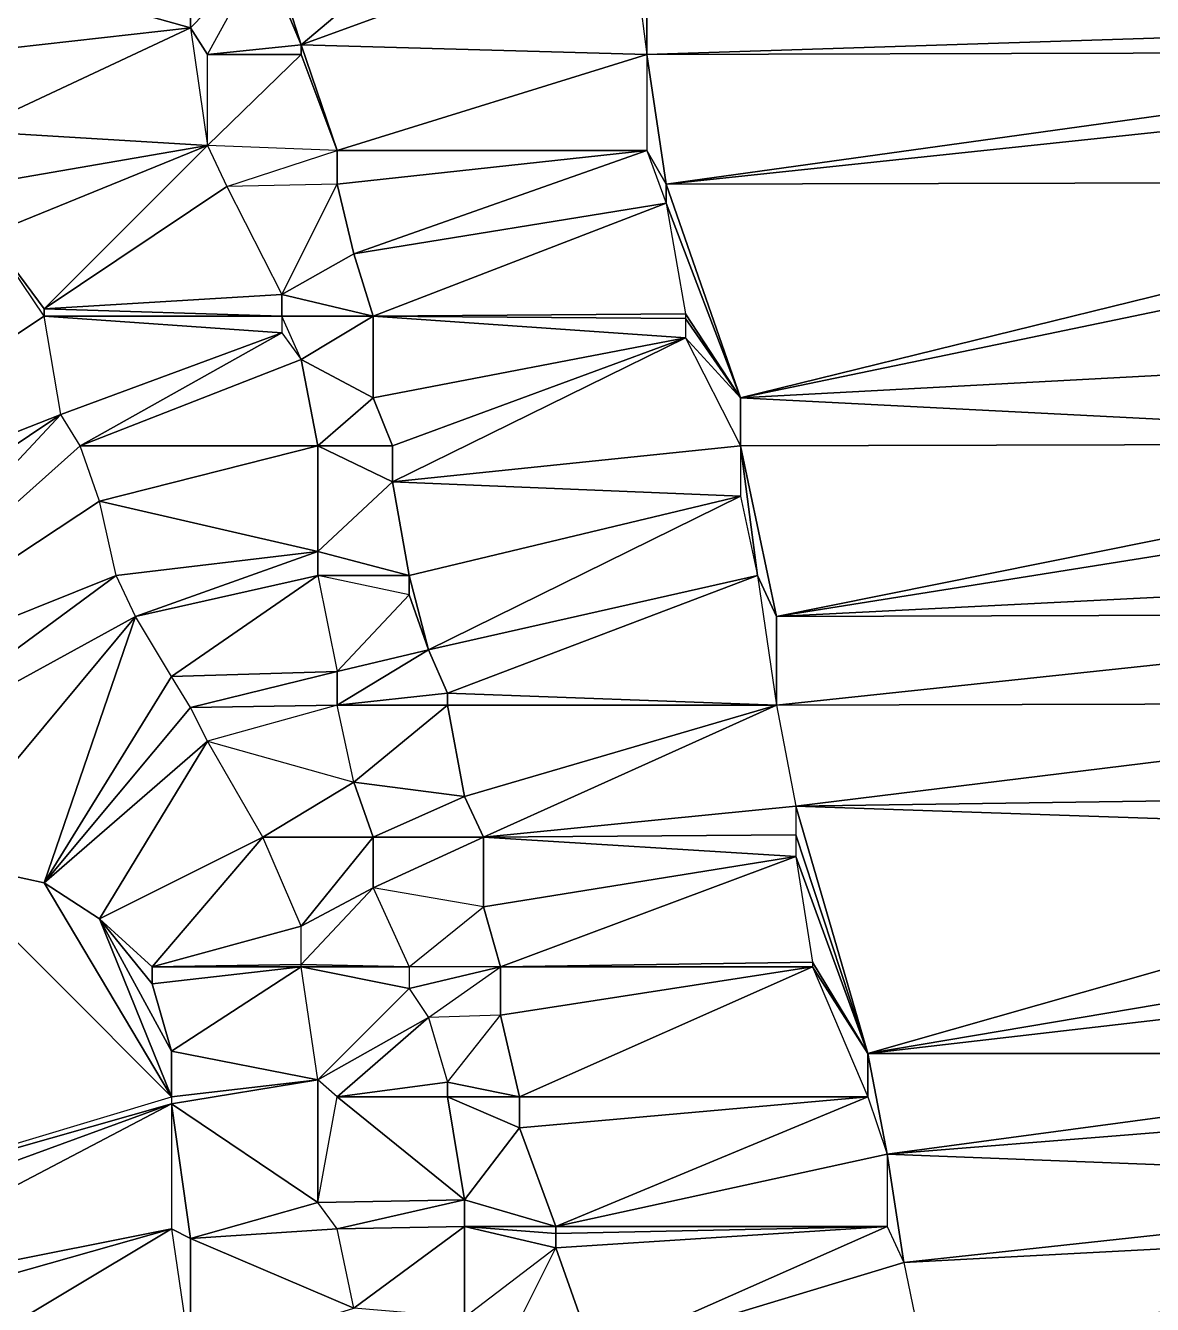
# Model space of a CAD drawing. Header units: metres. Extents: x 121.06818 to 121.07159, y 3.17836 to 3.18313.
# Drawn here: x 121.068489 to 121.068958, y 3.181853 to 3.182386 of the extents above; entities that cross this region are included whole.
import ezdxf

# ---------------------------------------------------------------- set-up
doc = ezdxf.new("R2010")
doc.units = ezdxf.units.M

msp = doc.modelspace()

# ---------------------------------------------------------------- linework, layer by layer
at = {"layer": 'DELAUNEY18471', "color": 252}
msp.add_3dface([(121.068726, 3.181832, 0.01011), (121.068687, 3.181831, 0.01014), (121.06871, 3.181877, 0.01011)], dxfattribs=at)
at = {"layer": 'DELAUNEY18489', "color": 252}
msp.add_3dface([(121.068672, 3.181848, 0.01014), (121.068687, 3.181831, 0.01014), (121.06871, 3.181877, 0.01011)], dxfattribs=at)
at = {"layer": 'DELAUNEY18502', "color": 252}
msp.add_3dface([(121.06839, 3.181853, 0.01018), (121.068375, 3.181873, 0.01018), (121.06855, 3.181937, 0.01017)], dxfattribs=at)
at = {"layer": 'DELAUNEY18503', "color": 252}
msp.add_3dface([(121.068558, 3.181831, 0.01017), (121.068413, 3.181803, 0.01018), (121.06855, 3.181885, 0.01017)], dxfattribs=at)
at = {"layer": 'DELAUNEY18513', "color": 252}
msp.add_3dface([(121.068863, 3.181832, 0.01001), (121.068726, 3.181832, 0.01011), (121.068855, 3.181871, 0.01001)], dxfattribs=at)
at = {"layer": 'DELAUNEY18520', "color": 252}
msp.add_3dface([(121.068413, 3.181803, 0.01018), (121.068398, 3.181842, 0.01018), (121.06855, 3.181885, 0.01017)], dxfattribs=at)
at = {"layer": 'DELAUNEY18527', "color": 252}
msp.add_3dface([(121.068398, 3.181842, 0.01018), (121.06839, 3.181853, 0.01018), (121.06855, 3.181885, 0.01017)], dxfattribs=at)
at = {"layer": 'DELAUNEY18528', "color": 252}
msp.add_3dface([(121.068855, 3.181871, 0.01001), (121.068726, 3.181832, 0.01011), (121.068848, 3.181886, 0.01001)], dxfattribs=at)
at = {"layer": 'DELAUNEY18529', "color": 252}
msp.add_3dface([(121.068855, 3.181871, 0.01001), (121.068863, 3.181832, 0.01001), (121.06916, 3.181887, 0.01001)], dxfattribs=at)
at = {"layer": 'DELAUNEY18536', "color": 252}
msp.add_3dface([(121.068558, 3.181831, 0.01017), (121.068626, 3.181852, 0.01016), (121.068558, 3.181881, 0.01017)], dxfattribs=at)
at = {"layer": 'DELAUNEY18537', "color": 252}
msp.add_3dface([(121.068863, 3.181832, 0.01001), (121.06916, 3.181849, 0.01001), (121.06916, 3.181887, 0.01001)], dxfattribs=at)
at = {"layer": 'DELAUNEY18541', "color": 252}
msp.add_3dface([(121.068672, 3.181848, 0.01014), (121.068626, 3.181852, 0.01016), (121.068672, 3.181886, 0.01014)], dxfattribs=at)
at = {"layer": 'DELAUNEY18549', "color": 252}
msp.add_3dface([(121.068375, 3.181873, 0.01018), (121.068367, 3.181885, 0.01018), (121.06855, 3.181937, 0.01017)], dxfattribs=at)
at = {"layer": 'DELAUNEY18550', "color": 252}
msp.add_3dface([(121.06855, 3.181885, 0.01017), (121.068558, 3.181831, 0.01017), (121.068558, 3.181881, 0.01017)], dxfattribs=at)
at = {"layer": 'DELAUNEY18551', "color": 252}
msp.add_3dface([(121.068848, 3.181886, 0.01001), (121.068726, 3.181832, 0.01011), (121.06871, 3.181877, 0.01011)], dxfattribs=at)
at = {"layer": 'DELAUNEY18552', "color": 252}
msp.add_3dface([(121.068848, 3.181886, 0.01001), (121.068855, 3.181871, 0.01001), (121.068848, 3.181916, 0.01001)], dxfattribs=at)
at = {"layer": 'DELAUNEY18565', "color": 252}
msp.add_3dface([(121.06871, 3.181877, 0.01011), (121.068672, 3.181848, 0.01014), (121.068672, 3.181886, 0.01014)], dxfattribs=at)
at = {"layer": 'DELAUNEY18569', "color": 252}
msp.add_3dface([(121.06855, 3.181885, 0.01017), (121.068558, 3.181881, 0.01017), (121.06855, 3.181937, 0.01017)], dxfattribs=at)
at = {"layer": 'DELAUNEY18570', "color": 252}
msp.add_3dface([(121.068558, 3.181881, 0.01017), (121.068626, 3.181852, 0.01016), (121.068619, 3.181885, 0.01016)], dxfattribs=at)
at = {"layer": 'DELAUNEY18581', "color": 252}
msp.add_3dface([(121.068558, 3.181881, 0.01017), (121.068619, 3.181885, 0.01016), (121.068611, 3.181896, 0.01016)], dxfattribs=at)
at = {"layer": 'DELAUNEY18582', "color": 252}
msp.add_3dface([(121.068626, 3.181852, 0.01016), (121.068619, 3.181885, 0.01016), (121.068672, 3.181886, 0.01014)], dxfattribs=at)
at = {"layer": 'DELAUNEY18599', "color": 252}
msp.add_3dface([(121.06871, 3.181877, 0.01011), (121.068672, 3.181886, 0.01014), (121.06871, 3.181883, 0.01011)], dxfattribs=at)
at = {"layer": 'DELAUNEY18603', "color": 252}
msp.add_3dface([(121.068558, 3.181881, 0.01017), (121.068611, 3.181896, 0.01016), (121.06855, 3.181937, 0.01017)], dxfattribs=at)
at = {"layer": 'DELAUNEY18604', "color": 252}
msp.add_3dface([(121.068619, 3.181885, 0.01016), (121.068611, 3.181896, 0.01016), (121.068672, 3.181897, 0.01014)], dxfattribs=at)
at = {"layer": 'DELAUNEY18612', "color": 252}
msp.add_3dface([(121.068672, 3.181886, 0.01014), (121.068619, 3.181885, 0.01016), (121.068672, 3.181897, 0.01014)], dxfattribs=at)
at = {"layer": 'DELAUNEY18613', "color": 252}
msp.add_3dface([(121.068848, 3.181886, 0.01001), (121.06871, 3.181877, 0.01011), (121.06871, 3.181883, 0.01011)], dxfattribs=at)
at = {"layer": 'DELAUNEY18622', "color": 252}
msp.add_3dface([(121.06871, 3.181883, 0.01011), (121.068672, 3.181886, 0.01014), (121.06871, 3.181886, 0.01011)], dxfattribs=at)
at = {"layer": 'DELAUNEY18628', "color": 252}
msp.add_3dface([(121.068848, 3.181886, 0.01001), (121.06871, 3.181883, 0.01011), (121.06871, 3.181886, 0.01011)], dxfattribs=at)
at = {"layer": 'DELAUNEY18629', "color": 252}
msp.add_3dface([(121.068855, 3.181871, 0.01001), (121.06916, 3.181887, 0.01001), (121.06916, 3.181904, 0.01001)], dxfattribs=at)
at = {"layer": 'DELAUNEY18634', "color": 252}
msp.add_3dface([(121.06871, 3.181886, 0.01011), (121.068672, 3.181886, 0.01014), (121.068672, 3.181897, 0.01014)], dxfattribs=at)
at = {"layer": 'DELAUNEY18636', "color": 252}
msp.add_3dface([(121.068848, 3.181886, 0.01001), (121.06871, 3.181886, 0.01011), (121.068848, 3.181916, 0.01001)], dxfattribs=at)
at = {"layer": 'DELAUNEY18652', "color": 252}
msp.add_3dface([(121.06871, 3.181886, 0.01011), (121.068672, 3.181897, 0.01014), (121.068695, 3.181927, 0.01011)], dxfattribs=at)
at = {"layer": 'DELAUNEY18661', "color": 252}
msp.add_3dface([(121.068855, 3.181871, 0.01001), (121.06916, 3.181904, 0.01001), (121.068848, 3.181916, 0.01001)], dxfattribs=at)
at = {"layer": 'DELAUNEY18663', "color": 252}
msp.add_3dface([(121.06855, 3.181885, 0.01017), (121.06839, 3.181853, 0.01018), (121.06855, 3.181937, 0.01017)], dxfattribs=at)
at = {"layer": 'DELAUNEY18668', "color": 252}
msp.add_3dface([(121.068848, 3.181916, 0.01001), (121.06871, 3.181886, 0.01011), (121.06884, 3.18194, 0.01001)], dxfattribs=at)
at = {"layer": 'DELAUNEY18674', "color": 252}
msp.add_3dface([(121.068695, 3.181927, 0.01011), (121.068672, 3.181897, 0.01014), (121.068665, 3.18194, 0.01014)], dxfattribs=at)
at = {"layer": 'DELAUNEY18675', "color": 252}
msp.add_3dface([(121.06871, 3.181886, 0.01011), (121.068695, 3.181927, 0.01011), (121.06884, 3.18194, 0.01001)], dxfattribs=at)
at = {"layer": 'DELAUNEY18686', "color": 252}
msp.add_3dface([(121.06884, 3.18194, 0.01001), (121.068848, 3.181916, 0.01001), (121.06884, 3.181958, 0.01001)], dxfattribs=at)
at = {"layer": 'DELAUNEY18692', "color": 252}
msp.add_3dface([(121.068672, 3.181897, 0.01014), (121.068611, 3.181896, 0.01016), (121.068619, 3.18194, 0.01016)], dxfattribs=at)
at = {"layer": 'DELAUNEY18694', "color": 252}
msp.add_3dface([(121.06855, 3.181937, 0.01017), (121.068611, 3.181896, 0.01016), (121.068611, 3.181947, 0.01016)], dxfattribs=at)
at = {"layer": 'DELAUNEY18695', "color": 252}
msp.add_3dface([(121.068611, 3.181896, 0.01016), (121.068619, 3.18194, 0.01016), (121.068611, 3.181947, 0.01016)], dxfattribs=at)
at = {"layer": 'DELAUNEY18701', "color": 252}
msp.add_3dface([(121.068672, 3.181897, 0.01014), (121.068619, 3.18194, 0.01016), (121.068665, 3.18194, 0.01014)], dxfattribs=at)
at = {"layer": 'DELAUNEY18702', "color": 252}
msp.add_3dface([(121.068665, 3.18194, 0.01014), (121.068619, 3.18194, 0.01016), (121.068665, 3.181946, 0.01014)], dxfattribs=at)
at = {"layer": 'DELAUNEY18715', "color": 252}
msp.add_3dface([(121.06855, 3.181937, 0.01017), (121.068611, 3.181947, 0.01016), (121.06855, 3.18194, 0.01017)], dxfattribs=at)
at = {"layer": 'DELAUNEY18716', "color": 252}
msp.add_3dface([(121.068695, 3.181927, 0.01011), (121.068665, 3.18194, 0.01014), (121.068695, 3.18194, 0.01011)], dxfattribs=at)
at = {"layer": 'DELAUNEY18717', "color": 252}
msp.add_3dface([(121.068848, 3.181916, 0.01001), (121.06916, 3.181904, 0.01001), (121.06916, 3.181941, 0.01001)], dxfattribs=at)
at = {"layer": 'DELAUNEY18718', "color": 252}
msp.add_3dface([(121.068848, 3.181916, 0.01001), (121.06916, 3.181941, 0.01001), (121.06916, 3.181958, 0.01001)], dxfattribs=at)
at = {"layer": 'DELAUNEY18721', "color": 252}
msp.add_3dface([(121.068619, 3.18194, 0.01016), (121.068611, 3.181947, 0.01016), (121.068657, 3.181973, 0.01014)], dxfattribs=at)
at = {"layer": 'DELAUNEY18737', "color": 252}
msp.add_3dface([(121.06884, 3.18194, 0.01001), (121.068695, 3.181927, 0.01011), (121.068695, 3.18194, 0.01011)], dxfattribs=at)
at = {"layer": 'DELAUNEY18743', "color": 252}
msp.add_3dface([(121.06855, 3.181937, 0.01017), (121.068367, 3.181885, 0.01018), (121.06855, 3.18194, 0.01017)], dxfattribs=at)
at = {"layer": 'DELAUNEY18744', "color": 252}
msp.add_3dface([(121.068695, 3.18194, 0.01011), (121.068665, 3.18194, 0.01014), (121.068665, 3.181946, 0.01014)], dxfattribs=at)
at = {"layer": 'DELAUNEY18752', "color": 252}
msp.add_3dface([(121.06884, 3.18194, 0.01001), (121.068695, 3.18194, 0.01011), (121.068817, 3.181994, 0.01001)], dxfattribs=at)
at = {"layer": 'DELAUNEY18756', "color": 252}
msp.add_3dface([(121.068451, 3.182039, 0.01017), (121.068367, 3.181885, 0.01018), (121.06855, 3.18194, 0.01017)], dxfattribs=at)
at = {"layer": 'DELAUNEY18762', "color": 252}
msp.add_3dface([(121.068451, 3.182039, 0.01017), (121.06855, 3.18194, 0.01017), (121.068497, 3.182029, 0.01017)], dxfattribs=at)
at = {"layer": 'DELAUNEY18763', "color": 252}
msp.add_3dface([(121.068451, 3.182039, 0.01017), (121.068497, 3.182029, 0.01017), (121.068535, 3.18214, 0.01016)], dxfattribs=at)
at = {"layer": 'DELAUNEY18764', "color": 252}
msp.add_3dface([(121.068497, 3.182029, 0.01017), (121.06855, 3.18194, 0.01017), (121.06852, 3.182014, 0.01017)], dxfattribs=at)
at = {"layer": 'DELAUNEY18765', "color": 252}
msp.add_3dface([(121.06855, 3.18194, 0.01017), (121.068611, 3.181947, 0.01016), (121.06855, 3.181959, 0.01017)], dxfattribs=at)
at = {"layer": 'DELAUNEY18766', "color": 252}
msp.add_3dface([(121.068817, 3.181994, 0.01001), (121.068695, 3.18194, 0.01011), (121.068687, 3.181974, 0.01011)], dxfattribs=at)
at = {"layer": 'DELAUNEY18770', "color": 252}
msp.add_3dface([(121.068665, 3.181946, 0.01014), (121.068619, 3.18194, 0.01016), (121.068657, 3.181973, 0.01014)], dxfattribs=at)
at = {"layer": 'DELAUNEY18771', "color": 252}
msp.add_3dface([(121.068817, 3.181994, 0.01001), (121.06884, 3.18194, 0.01001), (121.06884, 3.181958, 0.01001)], dxfattribs=at)
at = {"layer": 'DELAUNEY18775', "color": 252}
msp.add_3dface([(121.068695, 3.18194, 0.01011), (121.068665, 3.181946, 0.01014), (121.068687, 3.181974, 0.01011)], dxfattribs=at)
at = {"layer": 'DELAUNEY18780', "color": 252}
msp.add_3dface([(121.06852, 3.182014, 0.01017), (121.06855, 3.18194, 0.01017), (121.06855, 3.181959, 0.01017)], dxfattribs=at)
at = {"layer": 'DELAUNEY18781', "color": 252}
msp.add_3dface([(121.06884, 3.181958, 0.01001), (121.068848, 3.181916, 0.01001), (121.06916, 3.181958, 0.01001)], dxfattribs=at)
at = {"layer": 'DELAUNEY18787', "color": 252}
msp.add_3dface([(121.068497, 3.182029, 0.01017), (121.06852, 3.182014, 0.01017), (121.068565, 3.182088, 0.01016)], dxfattribs=at)
at = {"layer": 'DELAUNEY18788', "color": 252}
msp.add_3dface([(121.06852, 3.182014, 0.01017), (121.06855, 3.181959, 0.01017), (121.068542, 3.181987, 0.01017)], dxfattribs=at)
at = {"layer": 'DELAUNEY18789', "color": 252}
msp.add_3dface([(121.06855, 3.181959, 0.01017), (121.068611, 3.181947, 0.01016), (121.068604, 3.181994, 0.01016)], dxfattribs=at)
at = {"layer": 'DELAUNEY18790', "color": 252}
msp.add_3dface([(121.068817, 3.181994, 0.01001), (121.06884, 3.181958, 0.01001), (121.068817, 3.181996, 0.01001)], dxfattribs=at)
at = {"layer": 'DELAUNEY18794', "color": 252}
msp.add_3dface([(121.068542, 3.181987, 0.01017), (121.06855, 3.181959, 0.01017), (121.068604, 3.181994, 0.01016)], dxfattribs=at)
at = {"layer": 'DELAUNEY18795', "color": 252}
msp.add_3dface([(121.068657, 3.181973, 0.01014), (121.068665, 3.181946, 0.01014), (121.068687, 3.181974, 0.01011)], dxfattribs=at)
at = {"layer": 'DELAUNEY18796', "color": 252}
msp.add_3dface([(121.06852, 3.182014, 0.01017), (121.068542, 3.181987, 0.01017), (121.068542, 3.181994, 0.01017)], dxfattribs=at)
at = {"layer": 'DELAUNEY18807', "color": 252}
msp.add_3dface([(121.068657, 3.181973, 0.01014), (121.068611, 3.181947, 0.01016), (121.068649, 3.181985, 0.01014)], dxfattribs=at)
at = {"layer": 'DELAUNEY18814', "color": 252}
msp.add_3dface([(121.068687, 3.181974, 0.01011), (121.068657, 3.181973, 0.01014), (121.068687, 3.181994, 0.01011)], dxfattribs=at)
at = {"layer": 'DELAUNEY18818', "color": 252}
msp.add_3dface([(121.068611, 3.181947, 0.01016), (121.068604, 3.181994, 0.01016), (121.068649, 3.181985, 0.01014)], dxfattribs=at)
at = {"layer": 'DELAUNEY18819', "color": 252}
msp.add_3dface([(121.068649, 3.181985, 0.01014), (121.068657, 3.181973, 0.01014), (121.068687, 3.181994, 0.01011)], dxfattribs=at)
at = {"layer": 'DELAUNEY18820', "color": 252}
msp.add_3dface([(121.06884, 3.181958, 0.01001), (121.06916, 3.181958, 0.01001), (121.06916, 3.181995, 0.01001)], dxfattribs=at)
at = {"layer": 'DELAUNEY18824', "color": 252}
msp.add_3dface([(121.068817, 3.181994, 0.01001), (121.068687, 3.181974, 0.01011), (121.068687, 3.181994, 0.01011)], dxfattribs=at)
at = {"layer": 'DELAUNEY18829', "color": 252}
msp.add_3dface([(121.068649, 3.181985, 0.01014), (121.068604, 3.181994, 0.01016), (121.068649, 3.181994, 0.01014)], dxfattribs=at)
at = {"layer": 'DELAUNEY18836', "color": 252}
msp.add_3dface([(121.06884, 3.181958, 0.01001), (121.06916, 3.181995, 0.01001), (121.06916, 3.182012, 0.01001)], dxfattribs=at)
at = {"layer": 'DELAUNEY18844', "color": 252}
msp.add_3dface([(121.068542, 3.181987, 0.01017), (121.068604, 3.181994, 0.01016), (121.068542, 3.181994, 0.01017)], dxfattribs=at)
at = {"layer": 'DELAUNEY18849', "color": 252}
msp.add_3dface([(121.068817, 3.181994, 0.01001), (121.068687, 3.181994, 0.01011), (121.068817, 3.181996, 0.01001)], dxfattribs=at)
at = {"layer": 'DELAUNEY18852', "color": 252}
msp.add_3dface([(121.068649, 3.181994, 0.01014), (121.068604, 3.181994, 0.01016), (121.068604, 3.181995, 0.01016)], dxfattribs=at)
at = {"layer": 'DELAUNEY18853', "color": 252}
msp.add_3dface([(121.068649, 3.181994, 0.01014), (121.068649, 3.181985, 0.01014), (121.068687, 3.181994, 0.01011)], dxfattribs=at)
at = {"layer": 'DELAUNEY18854', "color": 252}
msp.add_3dface([(121.068687, 3.181994, 0.01011), (121.068649, 3.181994, 0.01014), (121.06868, 3.182019, 0.01011)], dxfattribs=at)
at = {"layer": 'DELAUNEY18858', "color": 252}
msp.add_3dface([(121.06852, 3.182014, 0.01017), (121.068542, 3.181994, 0.01017), (121.068588, 3.182048, 0.01016)], dxfattribs=at)
at = {"layer": 'DELAUNEY18859', "color": 252}
msp.add_3dface([(121.068542, 3.181994, 0.01017), (121.068604, 3.181994, 0.01016), (121.068604, 3.181995, 0.01016)], dxfattribs=at)
at = {"layer": 'DELAUNEY18860', "color": 252}
msp.add_3dface([(121.068542, 3.181994, 0.01017), (121.068604, 3.181995, 0.01016), (121.068604, 3.182011, 0.01016)], dxfattribs=at)
at = {"layer": 'DELAUNEY18867', "color": 252}
msp.add_3dface([(121.068649, 3.181994, 0.01014), (121.068604, 3.181995, 0.01016), (121.068634, 3.182027, 0.01014)], dxfattribs=at)
at = {"layer": 'DELAUNEY18868', "color": 252}
msp.add_3dface([(121.068817, 3.181996, 0.01001), (121.068687, 3.181994, 0.01011), (121.06881, 3.18204, 0.01001)], dxfattribs=at)
at = {"layer": 'DELAUNEY18869', "color": 252}
msp.add_3dface([(121.068817, 3.181996, 0.01001), (121.06884, 3.181958, 0.01001), (121.06881, 3.18204, 0.01001)], dxfattribs=at)
at = {"layer": 'DELAUNEY18885', "color": 252}
msp.add_3dface([(121.068542, 3.181994, 0.01017), (121.068604, 3.182011, 0.01016), (121.068588, 3.182048, 0.01016)], dxfattribs=at)
at = {"layer": 'DELAUNEY18886', "color": 252}
msp.add_3dface([(121.068604, 3.181995, 0.01016), (121.068604, 3.182011, 0.01016), (121.068634, 3.182027, 0.01014)], dxfattribs=at)
at = {"layer": 'DELAUNEY18887', "color": 252}
msp.add_3dface([(121.068634, 3.182027, 0.01014), (121.068649, 3.181994, 0.01014), (121.06868, 3.182019, 0.01011)], dxfattribs=at)
at = {"layer": 'DELAUNEY18888', "color": 252}
msp.add_3dface([(121.068687, 3.181994, 0.01011), (121.06868, 3.182019, 0.01011), (121.06881, 3.18204, 0.01001)], dxfattribs=at)
at = {"layer": 'DELAUNEY18889', "color": 252}
msp.add_3dface([(121.06884, 3.181958, 0.01001), (121.06916, 3.182012, 0.01001), (121.06916, 3.182049, 0.01001)], dxfattribs=at)
at = {"layer": 'DELAUNEY18890', "color": 252}
msp.add_3dface([(121.068634, 3.182027, 0.01014), (121.068604, 3.182011, 0.01016), (121.068634, 3.182048, 0.01014)], dxfattribs=at)
at = {"layer": 'DELAUNEY18914', "color": 252}
msp.add_3dface([(121.068604, 3.182011, 0.01016), (121.068588, 3.182048, 0.01016), (121.068634, 3.182048, 0.01014)], dxfattribs=at)
at = {"layer": 'DELAUNEY18915', "color": 252}
msp.add_3dface([(121.06868, 3.182019, 0.01011), (121.068634, 3.182027, 0.01014), (121.06868, 3.182048, 0.01011)], dxfattribs=at)
at = {"layer": 'DELAUNEY18925', "color": 252}
msp.add_3dface([(121.06881, 3.18204, 0.01001), (121.06868, 3.182019, 0.01011), (121.06868, 3.182048, 0.01011)], dxfattribs=at)
at = {"layer": 'DELAUNEY18930', "color": 252}
msp.add_3dface([(121.06884, 3.181958, 0.01001), (121.06916, 3.182049, 0.01001), (121.06881, 3.182061, 0.01001)], dxfattribs=at)
at = {"layer": 'DELAUNEY18935', "color": 252}
msp.add_3dface([(121.06852, 3.182014, 0.01017), (121.068588, 3.182048, 0.01016), (121.068565, 3.182088, 0.01016)], dxfattribs=at)
at = {"layer": 'DELAUNEY18940', "color": 252}
msp.add_3dface([(121.06868, 3.182048, 0.01011), (121.068634, 3.182027, 0.01014), (121.068634, 3.182048, 0.01014)], dxfattribs=at)
at = {"layer": 'DELAUNEY18943', "color": 252}
msp.add_3dface([(121.06881, 3.18204, 0.01001), (121.06868, 3.182048, 0.01011), (121.06881, 3.182049, 0.01001)], dxfattribs=at)
at = {"layer": 'DELAUNEY18944', "color": 252}
msp.add_3dface([(121.06881, 3.18204, 0.01001), (121.06884, 3.181958, 0.01001), (121.06881, 3.182049, 0.01001)], dxfattribs=at)
at = {"layer": 'DELAUNEY18949', "color": 252}
msp.add_3dface([(121.068634, 3.182048, 0.01014), (121.068588, 3.182048, 0.01016), (121.068626, 3.182071, 0.01014)], dxfattribs=at)
at = {"layer": 'DELAUNEY18950', "color": 252}
msp.add_3dface([(121.06868, 3.182048, 0.01011), (121.068634, 3.182048, 0.01014), (121.068672, 3.182065, 0.01011)], dxfattribs=at)
at = {"layer": 'DELAUNEY18953', "color": 252}
msp.add_3dface([(121.06839, 3.182102, 0.01017), (121.068413, 3.182073, 0.01017), (121.068527, 3.182157, 0.01016)], dxfattribs=at)
at = {"layer": 'DELAUNEY18958', "color": 252}
msp.add_3dface([(121.06881, 3.182049, 0.01001), (121.06868, 3.182048, 0.01011), (121.06881, 3.182061, 0.01001)], dxfattribs=at)
at = {"layer": 'DELAUNEY18959', "color": 252}
msp.add_3dface([(121.06881, 3.182049, 0.01001), (121.06884, 3.181958, 0.01001), (121.06881, 3.182061, 0.01001)], dxfattribs=at)
at = {"layer": 'DELAUNEY18969', "color": 252}
msp.add_3dface([(121.068672, 3.182065, 0.01011), (121.068634, 3.182048, 0.01014), (121.068626, 3.182071, 0.01014)], dxfattribs=at)
at = {"layer": 'DELAUNEY18970', "color": 252}
msp.add_3dface([(121.06868, 3.182048, 0.01011), (121.068672, 3.182065, 0.01011), (121.068802, 3.182103, 0.01001)], dxfattribs=at)
at = {"layer": 'DELAUNEY18974', "color": 252}
msp.add_3dface([(121.068588, 3.182048, 0.01016), (121.068565, 3.182088, 0.01016), (121.068626, 3.182071, 0.01014)], dxfattribs=at)
at = {"layer": 'DELAUNEY18979', "color": 252}
msp.add_3dface([(121.068359, 3.182127, 0.01017), (121.06839, 3.182102, 0.01017), (121.068504, 3.182224, 0.01016)], dxfattribs=at)
at = {"layer": 'DELAUNEY18980', "color": 252}
msp.add_3dface([(121.06881, 3.182061, 0.01001), (121.06868, 3.182048, 0.01011), (121.068802, 3.182103, 0.01001)], dxfattribs=at)
at = {"layer": 'DELAUNEY18986', "color": 252}
msp.add_3dface([(121.068497, 3.182029, 0.01017), (121.068565, 3.182088, 0.01016), (121.068558, 3.182102, 0.01016)], dxfattribs=at)
at = {"layer": 'DELAUNEY18987', "color": 252}
msp.add_3dface([(121.06881, 3.182061, 0.01001), (121.06916, 3.182049, 0.01001), (121.06916, 3.182066, 0.01001)], dxfattribs=at)
at = {"layer": 'DELAUNEY18988', "color": 252}
msp.add_3dface([(121.06881, 3.182061, 0.01001), (121.06916, 3.182066, 0.01001), (121.06916, 3.182104, 0.01001)], dxfattribs=at)
at = {"layer": 'DELAUNEY19003', "color": 252}
msp.add_3dface([(121.068672, 3.182065, 0.01011), (121.068626, 3.182071, 0.01014), (121.068665, 3.182103, 0.01011)], dxfattribs=at)
at = {"layer": 'DELAUNEY19007', "color": 252}
msp.add_3dface([(121.068802, 3.182103, 0.01001), (121.06881, 3.182061, 0.01001), (121.06916, 3.182104, 0.01001)], dxfattribs=at)
at = {"layer": 'DELAUNEY19009', "color": 252}
msp.add_3dface([(121.068497, 3.182029, 0.01017), (121.068558, 3.182102, 0.01016), (121.06855, 3.182115, 0.01016)], dxfattribs=at)
at = {"layer": 'DELAUNEY19014', "color": 252}
msp.add_3dface([(121.068565, 3.182088, 0.01016), (121.068558, 3.182102, 0.01016), (121.068619, 3.182103, 0.01014)], dxfattribs=at)
at = {"layer": 'DELAUNEY19018', "color": 252}
msp.add_3dface([(121.068665, 3.182103, 0.01011), (121.068626, 3.182071, 0.01014), (121.068619, 3.182103, 0.01014)], dxfattribs=at)
at = {"layer": 'DELAUNEY19019', "color": 252}
msp.add_3dface([(121.068672, 3.182065, 0.01011), (121.068665, 3.182103, 0.01011), (121.068802, 3.182103, 0.01001)], dxfattribs=at)
at = {"layer": 'DELAUNEY19023', "color": 252}
msp.add_3dface([(121.068497, 3.182029, 0.01017), (121.06855, 3.182115, 0.01016), (121.068535, 3.18214, 0.01016)], dxfattribs=at)
at = {"layer": 'DELAUNEY19024', "color": 252}
msp.add_3dface([(121.068558, 3.182102, 0.01016), (121.06855, 3.182115, 0.01016), (121.068619, 3.182117, 0.01014)], dxfattribs=at)
at = {"layer": 'DELAUNEY19025', "color": 252}
msp.add_3dface([(121.068619, 3.182103, 0.01014), (121.068565, 3.182088, 0.01016), (121.068626, 3.182071, 0.01014)], dxfattribs=at)
at = {"layer": 'DELAUNEY19032', "color": 252}
msp.add_3dface([(121.068413, 3.182073, 0.01017), (121.068451, 3.182039, 0.01017), (121.068535, 3.18214, 0.01016)], dxfattribs=at)
at = {"layer": 'DELAUNEY19038', "color": 252}
msp.add_3dface([(121.06855, 3.182115, 0.01016), (121.068535, 3.18214, 0.01016), (121.068611, 3.182157, 0.01014)], dxfattribs=at)
at = {"layer": 'DELAUNEY19039', "color": 252}
msp.add_3dface([(121.068665, 3.182103, 0.01011), (121.068619, 3.182103, 0.01014), (121.068665, 3.182108, 0.01011)], dxfattribs=at)
at = {"layer": 'DELAUNEY19047', "color": 252}
msp.add_3dface([(121.068802, 3.182103, 0.01001), (121.068665, 3.182103, 0.01011), (121.068665, 3.182108, 0.01011)], dxfattribs=at)
at = {"layer": 'DELAUNEY19057', "color": 252}
msp.add_3dface([(121.068413, 3.182073, 0.01017), (121.068535, 3.18214, 0.01016), (121.068527, 3.182157, 0.01016)], dxfattribs=at)
at = {"layer": 'DELAUNEY19058', "color": 252}
msp.add_3dface([(121.068665, 3.182108, 0.01011), (121.068619, 3.182103, 0.01014), (121.068657, 3.182126, 0.01011)], dxfattribs=at)
at = {"layer": 'DELAUNEY19061', "color": 252}
msp.add_3dface([(121.068657, 3.182126, 0.01011), (121.068619, 3.182103, 0.01014), (121.068619, 3.182117, 0.01014)], dxfattribs=at)
at = {"layer": 'DELAUNEY19062', "color": 252}
msp.add_3dface([(121.068665, 3.182108, 0.01011), (121.068657, 3.182126, 0.01011), (121.068794, 3.182157, 0.01001)], dxfattribs=at)
at = {"layer": 'DELAUNEY19063', "color": 252}
msp.add_3dface([(121.068802, 3.182103, 0.01001), (121.068665, 3.182108, 0.01011), (121.068794, 3.182157, 0.01001)], dxfattribs=at)
at = {"layer": 'DELAUNEY19066', "color": 252}
msp.add_3dface([(121.068619, 3.182103, 0.01014), (121.068558, 3.182102, 0.01016), (121.068619, 3.182117, 0.01014)], dxfattribs=at)
at = {"layer": 'DELAUNEY19076', "color": 252}
msp.add_3dface([(121.068657, 3.182126, 0.01011), (121.068619, 3.182117, 0.01014), (121.068649, 3.182149, 0.01011)], dxfattribs=at)
at = {"layer": 'DELAUNEY19081', "color": 252}
msp.add_3dface([(121.068802, 3.182103, 0.01001), (121.06916, 3.182104, 0.01001), (121.06916, 3.182141, 0.01001)], dxfattribs=at)
at = {"layer": 'DELAUNEY19095', "color": 252}
msp.add_3dface([(121.068535, 3.18214, 0.01016), (121.068527, 3.182157, 0.01016), (121.068611, 3.182167, 0.01014)], dxfattribs=at)
at = {"layer": 'DELAUNEY19096', "color": 252}
msp.add_3dface([(121.068794, 3.182157, 0.01001), (121.068802, 3.182103, 0.01001), (121.068802, 3.18214, 0.01001)], dxfattribs=at)
at = {"layer": 'DELAUNEY19101', "color": 252}
msp.add_3dface([(121.068802, 3.18214, 0.01001), (121.068802, 3.182103, 0.01001), (121.06916, 3.182141, 0.01001)], dxfattribs=at)
at = {"layer": 'DELAUNEY19108', "color": 252}
msp.add_3dface([(121.068794, 3.182157, 0.01001), (121.068802, 3.18214, 0.01001), (121.068787, 3.182211, 0.01001)], dxfattribs=at)
at = {"layer": 'DELAUNEY19109', "color": 252}
msp.add_3dface([(121.068802, 3.18214, 0.01001), (121.06916, 3.182141, 0.01001), (121.06916, 3.182158, 0.01001)], dxfattribs=at)
at = {"layer": 'DELAUNEY19113', "color": 252}
msp.add_3dface([(121.068619, 3.182117, 0.01014), (121.06855, 3.182115, 0.01016), (121.068611, 3.182157, 0.01014)], dxfattribs=at)
at = {"layer": 'DELAUNEY19117', "color": 252}
msp.add_3dface([(121.068611, 3.182157, 0.01014), (121.068619, 3.182117, 0.01014), (121.068649, 3.182149, 0.01011)], dxfattribs=at)
at = {"layer": 'DELAUNEY19118', "color": 252}
msp.add_3dface([(121.068657, 3.182126, 0.01011), (121.068649, 3.182149, 0.01011), (121.068649, 3.182157, 0.01011)], dxfattribs=at)
at = {"layer": 'DELAUNEY19123', "color": 252}
msp.add_3dface([(121.06839, 3.182102, 0.01017), (121.068527, 3.182157, 0.01016), (121.06852, 3.182188, 0.01016)], dxfattribs=at)
at = {"layer": 'DELAUNEY19129', "color": 252}
msp.add_3dface([(121.068649, 3.182149, 0.01011), (121.068611, 3.182157, 0.01014), (121.068649, 3.182157, 0.01011)], dxfattribs=at)
at = {"layer": 'DELAUNEY19130', "color": 252}
msp.add_3dface([(121.068611, 3.182157, 0.01014), (121.068535, 3.18214, 0.01016), (121.068611, 3.182167, 0.01014)], dxfattribs=at)
at = {"layer": 'DELAUNEY19131', "color": 252}
msp.add_3dface([(121.068794, 3.182157, 0.01001), (121.068657, 3.182126, 0.01011), (121.068787, 3.18219, 0.01001)], dxfattribs=at)
at = {"layer": 'DELAUNEY19135', "color": 252}
msp.add_3dface([(121.068802, 3.18214, 0.01001), (121.06916, 3.182158, 0.01001), (121.06916, 3.182197, 0.01001)], dxfattribs=at)
at = {"layer": 'DELAUNEY19141', "color": 252}
msp.add_3dface([(121.06839, 3.182102, 0.01017), (121.06852, 3.182188, 0.01016), (121.068512, 3.182211, 0.01016)], dxfattribs=at)
at = {"layer": 'DELAUNEY19142', "color": 252}
msp.add_3dface([(121.068527, 3.182157, 0.01016), (121.06852, 3.182188, 0.01016), (121.068611, 3.182167, 0.01014)], dxfattribs=at)
at = {"layer": 'DELAUNEY19143', "color": 252}
msp.add_3dface([(121.068649, 3.182157, 0.01011), (121.068611, 3.182157, 0.01014), (121.068611, 3.182167, 0.01014)], dxfattribs=at)
at = {"layer": 'DELAUNEY19144', "color": 252}
msp.add_3dface([(121.068657, 3.182126, 0.01011), (121.068649, 3.182157, 0.01011), (121.068787, 3.18219, 0.01001)], dxfattribs=at)
at = {"layer": 'DELAUNEY19147', "color": 252}
msp.add_3dface([(121.068336, 3.182158, 0.01017), (121.068359, 3.182127, 0.01017), (121.068504, 3.182224, 0.01016)], dxfattribs=at)
at = {"layer": 'DELAUNEY19151', "color": 252}
msp.add_3dface([(121.068787, 3.18219, 0.01001), (121.068794, 3.182157, 0.01001), (121.068787, 3.182211, 0.01001)], dxfattribs=at)
at = {"layer": 'DELAUNEY19155', "color": 252}
msp.add_3dface([(121.068787, 3.18219, 0.01001), (121.068649, 3.182157, 0.01011), (121.068642, 3.182196, 0.01011)], dxfattribs=at)
at = {"layer": 'DELAUNEY19157', "color": 252}
msp.add_3dface([(121.068649, 3.182157, 0.01011), (121.068611, 3.182167, 0.01014), (121.068642, 3.182196, 0.01011)], dxfattribs=at)
at = {"layer": 'DELAUNEY19167', "color": 252}
msp.add_3dface([(121.06839, 3.182102, 0.01017), (121.068512, 3.182211, 0.01016), (121.068504, 3.182224, 0.01016)], dxfattribs=at)
at = {"layer": 'DELAUNEY19168', "color": 252}
msp.add_3dface([(121.06852, 3.182188, 0.01016), (121.068512, 3.182211, 0.01016), (121.068611, 3.182211, 0.01014)], dxfattribs=at)
at = {"layer": 'DELAUNEY19171', "color": 252}
msp.add_3dface([(121.068512, 3.182211, 0.01016), (121.068504, 3.182224, 0.01016), (121.068596, 3.182258, 0.01014)], dxfattribs=at)
at = {"layer": 'DELAUNEY19172', "color": 252}
msp.add_3dface([(121.068642, 3.182196, 0.01011), (121.068611, 3.182167, 0.01014), (121.068611, 3.182211, 0.01014)], dxfattribs=at)
at = {"layer": 'DELAUNEY19177', "color": 252}
msp.add_3dface([(121.068802, 3.18214, 0.01001), (121.06916, 3.182197, 0.01001), (121.06916, 3.182212, 0.01001)], dxfattribs=at)
at = {"layer": 'DELAUNEY19180', "color": 252}
msp.add_3dface([(121.068611, 3.182167, 0.01014), (121.06852, 3.182188, 0.01016), (121.068611, 3.182211, 0.01014)], dxfattribs=at)
at = {"layer": 'DELAUNEY19184', "color": 252}
msp.add_3dface([(121.068642, 3.182196, 0.01011), (121.068611, 3.182211, 0.01014), (121.068642, 3.182211, 0.01011)], dxfattribs=at)
at = {"layer": 'DELAUNEY19185', "color": 252}
msp.add_3dface([(121.068787, 3.18219, 0.01001), (121.068642, 3.182196, 0.01011), (121.068787, 3.182211, 0.01001)], dxfattribs=at)
at = {"layer": 'DELAUNEY19190', "color": 252}
msp.add_3dface([(121.068336, 3.182158, 0.01017), (121.068504, 3.182224, 0.01016), (121.068497, 3.182265, 0.01016)], dxfattribs=at)
at = {"layer": 'DELAUNEY19195', "color": 252}
msp.add_3dface([(121.068787, 3.182211, 0.01001), (121.068642, 3.182196, 0.01011), (121.068764, 3.182256, 0.01001)], dxfattribs=at)
at = {"layer": 'DELAUNEY19196', "color": 252}
msp.add_3dface([(121.068787, 3.182211, 0.01001), (121.068802, 3.18214, 0.01001), (121.06916, 3.182212, 0.01001)], dxfattribs=at)
at = {"layer": 'DELAUNEY19200', "color": 252}
msp.add_3dface([(121.068642, 3.182211, 0.01011), (121.068611, 3.182211, 0.01014), (121.068634, 3.182231, 0.01011)], dxfattribs=at)
at = {"layer": 'DELAUNEY19201', "color": 252}
msp.add_3dface([(121.068642, 3.182196, 0.01011), (121.068642, 3.182211, 0.01011), (121.068764, 3.182256, 0.01001)], dxfattribs=at)
at = {"layer": 'DELAUNEY19202', "color": 252}
msp.add_3dface([(121.068764, 3.182256, 0.01001), (121.068787, 3.182211, 0.01001), (121.068787, 3.182231, 0.01001)], dxfattribs=at)
at = {"layer": 'DELAUNEY19204', "color": 252}
msp.add_3dface([(121.068764, 3.182256, 0.01001), (121.068642, 3.182211, 0.01011), (121.068634, 3.182231, 0.01011)], dxfattribs=at)
at = {"layer": 'DELAUNEY19218', "color": 252}
msp.add_3dface([(121.068787, 3.182211, 0.01001), (121.06916, 3.182212, 0.01001), (121.068787, 3.182231, 0.01001)], dxfattribs=at)
at = {"layer": 'DELAUNEY19220', "color": 252}
msp.add_3dface([(121.068611, 3.182211, 0.01014), (121.068512, 3.182211, 0.01016), (121.068604, 3.182247, 0.01014)], dxfattribs=at)
at = {"layer": 'DELAUNEY19221', "color": 252}
msp.add_3dface([(121.068634, 3.182231, 0.01011), (121.068611, 3.182211, 0.01014), (121.068604, 3.182247, 0.01014)], dxfattribs=at)
at = {"layer": 'DELAUNEY19224', "color": 252}
msp.add_3dface([(121.068604, 3.182247, 0.01014), (121.068512, 3.182211, 0.01016), (121.068596, 3.182258, 0.01014)], dxfattribs=at)
at = {"layer": 'DELAUNEY19226', "color": 252}
msp.add_3dface([(121.068764, 3.182256, 0.01001), (121.068787, 3.182231, 0.01001), (121.068764, 3.182264, 0.01001)], dxfattribs=at)
at = {"layer": 'DELAUNEY19227', "color": 252}
msp.add_3dface([(121.068787, 3.182231, 0.01001), (121.06916, 3.182212, 0.01001), (121.06916, 3.182251, 0.01001)], dxfattribs=at)
at = {"layer": 'DELAUNEY19232', "color": 252}
msp.add_3dface([(121.068596, 3.182258, 0.01014), (121.068604, 3.182247, 0.01014), (121.068596, 3.182265, 0.01014)], dxfattribs=at)
at = {"layer": 'DELAUNEY19237', "color": 252}
msp.add_3dface([(121.068336, 3.182158, 0.01017), (121.068497, 3.182265, 0.01016), (121.068474, 3.182299, 0.01016)], dxfattribs=at)
at = {"layer": 'DELAUNEY19238', "color": 252}
msp.add_3dface([(121.068504, 3.182224, 0.01016), (121.068497, 3.182265, 0.01016), (121.068596, 3.182258, 0.01014)], dxfattribs=at)
at = {"layer": 'DELAUNEY19241', "color": 252}
msp.add_3dface([(121.068497, 3.182265, 0.01016), (121.068474, 3.182299, 0.01016), (121.068497, 3.182268, 0.01016)], dxfattribs=at)
at = {"layer": 'DELAUNEY19248', "color": 252}
msp.add_3dface([(121.068634, 3.182231, 0.01011), (121.068604, 3.182247, 0.01014), (121.068634, 3.182265, 0.01011)], dxfattribs=at)
at = {"layer": 'DELAUNEY19249', "color": 252}
msp.add_3dface([(121.068787, 3.182231, 0.01001), (121.06916, 3.182251, 0.01001), (121.069153, 3.182307, 0.01001)], dxfattribs=at)
at = {"layer": 'DELAUNEY19258', "color": 252}
msp.add_3dface([(121.068764, 3.182256, 0.01001), (121.068634, 3.182231, 0.01011), (121.068634, 3.182265, 0.01011)], dxfattribs=at)
at = {"layer": 'DELAUNEY19260', "color": 252}
msp.add_3dface([(121.068634, 3.182265, 0.01011), (121.068604, 3.182247, 0.01014), (121.068596, 3.182265, 0.01014)], dxfattribs=at)
at = {"layer": 'DELAUNEY19263', "color": 252}
msp.add_3dface([(121.068764, 3.182256, 0.01001), (121.068634, 3.182265, 0.01011), (121.068764, 3.182264, 0.01001)], dxfattribs=at)
at = {"layer": 'DELAUNEY19266', "color": 252}
msp.add_3dface([(121.068787, 3.182231, 0.01001), (121.069153, 3.182307, 0.01001), (121.069153, 3.182321, 0.01001)], dxfattribs=at)
at = {"layer": 'DELAUNEY19269', "color": 252}
msp.add_3dface([(121.068596, 3.182258, 0.01014), (121.068497, 3.182265, 0.01016), (121.068596, 3.182265, 0.01014)], dxfattribs=at)
at = {"layer": 'DELAUNEY19275', "color": 252}
msp.add_3dface([(121.068596, 3.182265, 0.01014), (121.068497, 3.182265, 0.01016), (121.068497, 3.182268, 0.01016)], dxfattribs=at)
at = {"layer": 'DELAUNEY19276', "color": 252}
msp.add_3dface([(121.068764, 3.182264, 0.01001), (121.068634, 3.182265, 0.01011), (121.068764, 3.182266, 0.01001)], dxfattribs=at)
at = {"layer": 'DELAUNEY19277', "color": 252}
msp.add_3dface([(121.068764, 3.182264, 0.01001), (121.068787, 3.182231, 0.01001), (121.068764, 3.182266, 0.01001)], dxfattribs=at)
at = {"layer": 'DELAUNEY19281', "color": 252}
msp.add_3dface([(121.068634, 3.182265, 0.01011), (121.068596, 3.182265, 0.01014), (121.068596, 3.182274, 0.01014)], dxfattribs=at)
at = {"layer": 'DELAUNEY19284', "color": 252}
msp.add_3dface([(121.068764, 3.182266, 0.01001), (121.068634, 3.182265, 0.01011), (121.068756, 3.182312, 0.01001)], dxfattribs=at)
at = {"layer": 'DELAUNEY19285', "color": 252}
msp.add_3dface([(121.068764, 3.182266, 0.01001), (121.068787, 3.182231, 0.01001), (121.068756, 3.182312, 0.01001)], dxfattribs=at)
at = {"layer": 'DELAUNEY19287', "color": 252}
msp.add_3dface([(121.068497, 3.182268, 0.01016), (121.068474, 3.182299, 0.01016), (121.068565, 3.182336, 0.01014)], dxfattribs=at)
at = {"layer": 'DELAUNEY19288', "color": 252}
msp.add_3dface([(121.068596, 3.182265, 0.01014), (121.068497, 3.182268, 0.01016), (121.068596, 3.182274, 0.01014)], dxfattribs=at)
at = {"layer": 'DELAUNEY19292', "color": 252}
msp.add_3dface([(121.068596, 3.182274, 0.01014), (121.068497, 3.182268, 0.01016), (121.068573, 3.182319, 0.01014)], dxfattribs=at)
at = {"layer": 'DELAUNEY19293', "color": 252}
msp.add_3dface([(121.068634, 3.182265, 0.01011), (121.068596, 3.182274, 0.01014), (121.068626, 3.182291, 0.01011)], dxfattribs=at)
at = {"layer": 'DELAUNEY19297', "color": 252}
msp.add_3dface([(121.068474, 3.182299, 0.01016), (121.068466, 3.182319, 0.01016), (121.068565, 3.182336, 0.01014)], dxfattribs=at)
at = {"layer": 'DELAUNEY19302', "color": 252}
msp.add_3dface([(121.068626, 3.182291, 0.01011), (121.068596, 3.182274, 0.01014), (121.068619, 3.18232, 0.01011)], dxfattribs=at)
at = {"layer": 'DELAUNEY19303', "color": 252}
msp.add_3dface([(121.068634, 3.182265, 0.01011), (121.068626, 3.182291, 0.01011), (121.068756, 3.182312, 0.01001)], dxfattribs=at)
at = {"layer": 'DELAUNEY19307', "color": 252}
msp.add_3dface([(121.068573, 3.182319, 0.01014), (121.068497, 3.182268, 0.01016), (121.068565, 3.182336, 0.01014)], dxfattribs=at)
at = {"layer": 'DELAUNEY19308', "color": 252}
msp.add_3dface([(121.068573, 3.182319, 0.01014), (121.068596, 3.182274, 0.01014), (121.068619, 3.18232, 0.01011)], dxfattribs=at)
at = {"layer": 'DELAUNEY19324', "color": 252}
msp.add_3dface([(121.068626, 3.182291, 0.01011), (121.068619, 3.18232, 0.01011), (121.068748, 3.182334, 0.01001)], dxfattribs=at)
at = {"layer": 'DELAUNEY19325', "color": 252}
msp.add_3dface([(121.068756, 3.182312, 0.01001), (121.068626, 3.182291, 0.01011), (121.068748, 3.182334, 0.01001)], dxfattribs=at)
at = {"layer": 'DELAUNEY19330', "color": 252}
msp.add_3dface([(121.068619, 3.18232, 0.01011), (121.068573, 3.182319, 0.01014), (121.068619, 3.182334, 0.01011)], dxfattribs=at)
at = {"layer": 'DELAUNEY19331', "color": 252}
msp.add_3dface([(121.068748, 3.182334, 0.01001), (121.068756, 3.182312, 0.01001), (121.068756, 3.18232, 0.01001)], dxfattribs=at)
at = {"layer": 'DELAUNEY19332', "color": 252}
msp.add_3dface([(121.068756, 3.182312, 0.01001), (121.068787, 3.182231, 0.01001), (121.068756, 3.18232, 0.01001)], dxfattribs=at)
at = {"layer": 'DELAUNEY19335', "color": 252}
msp.add_3dface([(121.068565, 3.182336, 0.01014), (121.068573, 3.182319, 0.01014), (121.068619, 3.182334, 0.01011)], dxfattribs=at)
at = {"layer": 'DELAUNEY19342', "color": 252}
msp.add_3dface([(121.068787, 3.182231, 0.01001), (121.069153, 3.182321, 0.01001), (121.068756, 3.18232, 0.01001)], dxfattribs=at)
at = {"layer": 'DELAUNEY19348', "color": 252}
msp.add_3dface([(121.068748, 3.182334, 0.01001), (121.068756, 3.18232, 0.01001), (121.068748, 3.182374, 0.01001)], dxfattribs=at)
at = {"layer": 'DELAUNEY19356', "color": 252}
msp.add_3dface([(121.068748, 3.182334, 0.01001), (121.068619, 3.18232, 0.01011), (121.068619, 3.182334, 0.01011)], dxfattribs=at)
at = {"layer": 'DELAUNEY19360', "color": 252}
msp.add_3dface([(121.068565, 3.182336, 0.01014), (121.068466, 3.182319, 0.01016), (121.068466, 3.182342, 0.01016)], dxfattribs=at)
at = {"layer": 'DELAUNEY19368', "color": 252}
msp.add_3dface([(121.068748, 3.182334, 0.01001), (121.068619, 3.182334, 0.01011), (121.068748, 3.182374, 0.01001)], dxfattribs=at)
at = {"layer": 'DELAUNEY19371', "color": 252}
msp.add_3dface([(121.068565, 3.182336, 0.01014), (121.068466, 3.182342, 0.01016), (121.068558, 3.182385, 0.01014)], dxfattribs=at)
at = {"layer": 'DELAUNEY19374', "color": 252}
msp.add_3dface([(121.068466, 3.182342, 0.01016), (121.068459, 3.182374, 0.01016), (121.068558, 3.182385, 0.01014)], dxfattribs=at)
at = {"layer": 'DELAUNEY19382', "color": 252}
msp.add_3dface([(121.068619, 3.182334, 0.01011), (121.068565, 3.182336, 0.01014), (121.068604, 3.182374, 0.01011)], dxfattribs=at)
at = {"layer": 'DELAUNEY19383', "color": 252}
msp.add_3dface([(121.068756, 3.18232, 0.01001), (121.069153, 3.182321, 0.01001), (121.069153, 3.182362, 0.01001)], dxfattribs=at)
at = {"layer": 'DELAUNEY19386', "color": 252}
msp.add_3dface([(121.068756, 3.18232, 0.01001), (121.069153, 3.182362, 0.01001), (121.069153, 3.182375, 0.01001)], dxfattribs=at)
at = {"layer": 'DELAUNEY19390', "color": 252}
msp.add_3dface([(121.068604, 3.182374, 0.01011), (121.068565, 3.182336, 0.01014), (121.068565, 3.182374, 0.01014)], dxfattribs=at)
at = {"layer": 'DELAUNEY19391', "color": 252}
msp.add_3dface([(121.068619, 3.182334, 0.01011), (121.068604, 3.182374, 0.01011), (121.068604, 3.182378, 0.01011)], dxfattribs=at)
at = {"layer": 'DELAUNEY19397', "color": 252}
msp.add_3dface([(121.068558, 3.182385, 0.01014), (121.068565, 3.182336, 0.01014), (121.068565, 3.182374, 0.01014)], dxfattribs=at)
at = {"layer": 'DELAUNEY19398', "color": 252}
msp.add_3dface([(121.068748, 3.182374, 0.01001), (121.068619, 3.182334, 0.01011), (121.068604, 3.182378, 0.01011)], dxfattribs=at)
at = {"layer": 'DELAUNEY19399', "color": 252}
msp.add_3dface([(121.068748, 3.182374, 0.01001), (121.068756, 3.18232, 0.01001), (121.069153, 3.182375, 0.01001)], dxfattribs=at)
at = {"layer": 'DELAUNEY19400', "color": 252}
msp.add_3dface([(121.068558, 3.182385, 0.01014), (121.068565, 3.182374, 0.01014), (121.068588, 3.182416, 0.01011)], dxfattribs=at)
at = {"layer": 'DELAUNEY19401', "color": 252}
msp.add_3dface([(121.068604, 3.182374, 0.01011), (121.068565, 3.182374, 0.01014), (121.068604, 3.182378, 0.01011)], dxfattribs=at)
at = {"layer": 'DELAUNEY19416', "color": 252}
msp.add_3dface([(121.068558, 3.182385, 0.01014), (121.068459, 3.182374, 0.01016), (121.068451, 3.182415, 0.01016)], dxfattribs=at)
at = {"layer": 'DELAUNEY19423', "color": 252}
msp.add_3dface([(121.068604, 3.182378, 0.01011), (121.068565, 3.182374, 0.01014), (121.068588, 3.182416, 0.01011)], dxfattribs=at)
at = {"layer": 'DELAUNEY19424', "color": 252}
msp.add_3dface([(121.068604, 3.182374, 0.01011), (121.068604, 3.182378, 0.01011), (121.068604, 3.182375, 0.01011)], dxfattribs=at)
at = {"layer": 'DELAUNEY19427', "color": 252}
msp.add_3dface([(121.068748, 3.182374, 0.01001), (121.069153, 3.182375, 0.01001), (121.069153, 3.182387, 0.01001)], dxfattribs=at)
at = {"layer": 'DELAUNEY19430', "color": 252}
msp.add_3dface([(121.068748, 3.182374, 0.01001), (121.068604, 3.182378, 0.01011), (121.068741, 3.182428, 0.01001)], dxfattribs=at)
at = {"layer": 'DELAUNEY19431', "color": 252}
msp.add_3dface([(121.068748, 3.182374, 0.01001), (121.069153, 3.182387, 0.01001), (121.068748, 3.182409, 0.01001)], dxfattribs=at)
at = {"layer": 'DELAUNEY19453', "color": 252}
msp.add_3dface([(121.068588, 3.182416, 0.01011), (121.068558, 3.182385, 0.01014), (121.068558, 3.182428, 0.01014)], dxfattribs=at)
at = {"layer": 'DELAUNEY19454', "color": 252}
msp.add_3dface([(121.068604, 3.182378, 0.01011), (121.068588, 3.182416, 0.01011), (121.068588, 3.182428, 0.01011)], dxfattribs=at)
at = {"layer": 'DELAUNEY19455', "color": 252}
msp.add_3dface([(121.068741, 3.182428, 0.01001), (121.068604, 3.182378, 0.01011), (121.068718, 3.182474, 0.01001)], dxfattribs=at)
at = {"layer": 'DELAUNEY19456', "color": 252}
msp.add_3dface([(121.068741, 3.182428, 0.01001), (121.068748, 3.182374, 0.01001), (121.068748, 3.182409, 0.01001)], dxfattribs=at)
at = {"layer": 'DELAUNEY19464', "color": 252}
msp.add_3dface([(121.068558, 3.182385, 0.01014), (121.068451, 3.182415, 0.01016), (121.068558, 3.182428, 0.01014)], dxfattribs=at)
at = {"layer": 'DELAUNEY19477', "color": 252}
msp.add_3dface([(121.068718, 3.182474, 0.01001), (121.068604, 3.182378, 0.01011), (121.068588, 3.182428, 0.01011)], dxfattribs=at)

doc.saveas('drawing.dxf')
